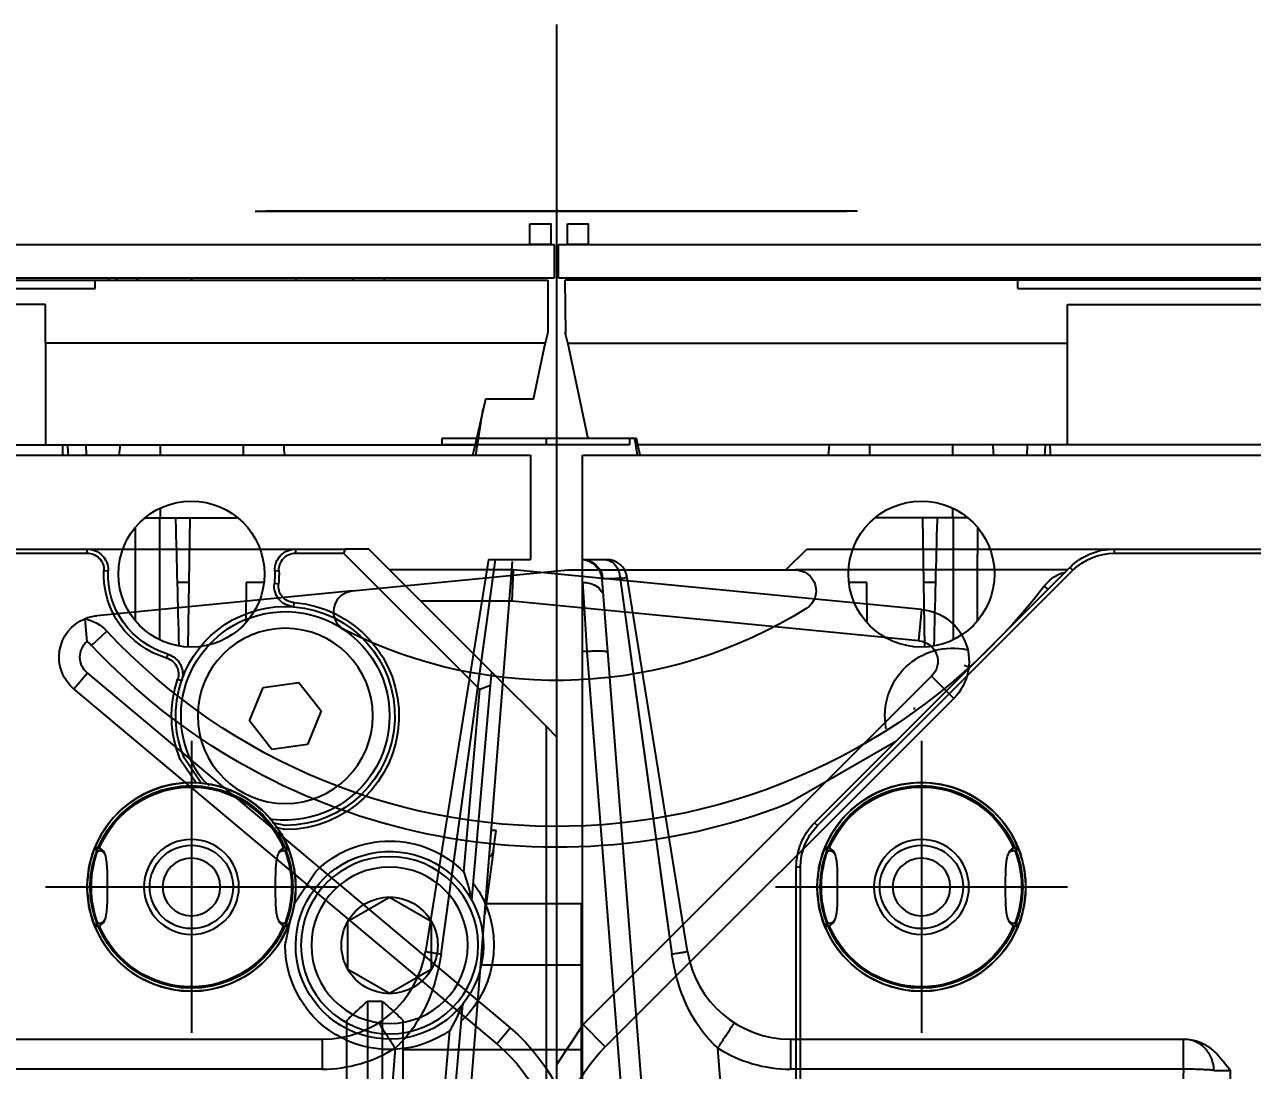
# Model space of a CAD drawing. Header units: millimetres. Extents: x -73584 to -37571, y -61249 to -50748.
# Drawn here: x -54309.8 to -54250.9, y -59220.8 to -59170.6 of the extents above; entities that cross this region are included whole.
import ezdxf

# ---------------------------------------------------------------- set-up
doc = ezdxf.new("R2010")
doc.units = ezdxf.units.MM
doc.header["$LTSCALE"] = 200
doc.header["$PDSIZE"] = -1
doc.linetypes.add('DOT_CENTER', pattern=[14, 12, -1, 0, -1])
doc.layers.add('1', color=7, linetype='Continuous')
doc.layers.add('DIM', color=3, linetype='Continuous')
doc.styles.add('TSSD_Dimension', font='tssdeng.shx', dxfattribs={"width": 0.7, "bigfont": 'hztxt.shx'})
doc.dimstyles.new('TSSD_20_20', dxfattribs={"dimtxt": 60, "dimasz": 20, "dimexe": 20, "dimexo": 50, "dimgap": 20, "dimtad": 1, "dimdec": 0, "dimzin": 0, "dimdsep": 46, "dimtxsty": 'TSSD_Dimension', "dimblk": 'ARCHTICK', "dimcen": 0, "dimdle": 20, "dimclrt": 7, "dimadec": 0, "dimazin": 0, "dimtfac": 1, "dimtdec": 0, "dimtix": 1, "dimtmove": 2, "dimatfit": 3, "dimfxl": 1, "dimtolj": 1, "dimtzin": 0, "dimarcsym": 0})

# ---------------------------------------------------------------- blocks, each defined once
blk = doc.blocks.new('12586')
at = {"color": 7, "linetype": 'Continuous'}
for p, q in [((-40371.546, -54856.421), (-40371.546, -54854.821)), ((-40371.546, -54854.821), (-40121.746, -54854.821)), ((-40121.546, -54854.821), (-39871.746, -54854.821)), ((-39871.746, -54856.421), (-39871.746, -54854.821)), ((-40371.546, -54856.421), (-40121.746, -54856.421)), ((-40371.253, -54856.521), (-40371.208, -54859.069)), ((-40296.524, -54856.521), (-40371.233, -54856.521)), ((-40363.398, -54856.521), (-40363.397, -54856.421)), ((-40361.895, -54856.521), (-40361.897, -54856.421)), ((-40359.156, -54856.421), (-40359.156, -54856.521)), ((-40359.147, -54856.421), (-40359.147, -54856.521)), ((-40354.147, -54856.421), (-40354.147, -54856.521)), ((-40349.524, -54856.921), (-40349.524, -54856.521)), ((-40345.399, -54856.421), (-40345.399, -54856.521)), ((-40342.15, -54856.421), (-40342.15, -54856.521)), ((-40342.15, -54856.421), (-40341.65, -54856.521)), ((-40340.156, -54856.521), (-40340.156, -54856.421)), ((-40340.147, -54856.521), (-40340.147, -54856.421)), ((-40339.892, -54856.421), (-40339.892, -54856.521)), ((-40338.733, -54856.521), (-40338.733, -54856.421)), ((-40121.546, -54856.421), (-39871.746, -54856.421)), ((-39946.768, -54856.521), (-39872.059, -54856.521)), ((-39893.768, -54856.921), (-39893.768, -54856.521)), ((-39889.156, -54856.421), (-39889.156, -54856.521)), ((-39889.147, -54856.421), (-39889.147, -54856.521)), ((-39884.147, -54856.421), (-39884.147, -54856.521)), ((-39881.398, -54856.521), (-39881.397, -54856.421)), ((-39879.895, -54856.521), (-39879.897, -54856.421)), ((-39872.059, -54856.521), (-39872.066, -54859.035)), ((-40349.524, -54856.921), (-40316.768, -54856.921)), ((-39926.524, -54856.921), (-39893.768, -54856.921)), ((-40347.146, -54859.55), (-40347.146, -54857.693)), ((-40347.146, -54857.693), (-40319.146, -54857.693)), ((-39896.146, -54857.693), (-39924.146, -54857.693)), ((-39896.146, -54859.546), (-39896.146, -54857.693)), ((-40371.117, -54859.508), (-40370.137, -54864.121)), ((-40371.11, -54859.542), (-40347.146, -54859.55)), ((-40347.146, -54864.421), (-40347.146, -54859.55)), ((-39872.183, -54859.546), (-39896.146, -54859.546)), ((-39896.146, -54859.55), (-39896.146, -54864.421)), ((-39872.754, -54862.232), (-39872.175, -54859.508)), ((-39875.051, -54862.232), (-39875.551, -54864.421)), ((-39872.754, -54862.232), (-39875.051, -54862.232)), ((-39875.322, -54863.712), (-39875.158, -54862.703)), ((-39875.405, -54864.224), (-39875.322, -54863.712)), ((-40377.146, -54864.121), (-40377.146, -54864.421)), ((-40367.808, -54864.121), (-40377.146, -54864.121)), ((-40372.146, -54864.121), (-40372.146, -54864.421)), ((-40368.146, -54864.121), (-40368.146, -54864.421)), ((-40367.909, -54864.121), (-40367.829, -54864.618)), ((-40367.74, -54864.421), (-40367.808, -54864.121)), ((-39875.45, -54864.502), (-39875.405, -54864.224)), ((-40368.146, -54864.421), (-40377.146, -54864.421)), ((-40370.397, -54921.585), (-40370.397, -54864.921)), ((-40370.397, -54864.921), (-39872.897, -54864.921)), ((-40367.829, -54864.618), (-40367.78, -54864.921)), ((-40367.626, -54864.921), (-40367.74, -54864.421)), ((-40319.146, -54864.421), (-40367.74, -54864.421)), ((-40358.576, -54864.421), (-40358.618, -54864.921)), ((-40358.576, -54864.421), (-40358.618, -54864.921)), ((-40356.646, -54864.421), (-40356.646, -54864.921)), ((-40352.646, -54864.921), (-40352.646, -54864.421)), ((-40349.085, -54864.421), (-40349.094, -54864.921)), ((-40069.146, -54864.421), (-39896.146, -54864.421)), ((-39896.146, -54864.421), (-39875.551, -54864.421)), ((-39894.207, -54864.421), (-39894.199, -54864.921)), ((-39890.646, -54864.421), (-39890.646, -54864.921)), ((-39886.646, -54864.921), (-39886.646, -54864.421)), ((-39875.551, -54864.421), (-39875.665, -54864.921)), ((-39875.517, -54864.921), (-39875.45, -54864.502)), ((-39872.897, -54864.921), (-39872.897, -54869.921)), ((-40352.646, -54867.921), (-40352.646, -54867.473)), ((-39890.646, -54867.474), (-39890.646, -54867.921)), ((-40351.947, -54867.921), (-40356.346, -54867.921)), ((-40353.981, -54874.103), (-40354.089, -54867.921)), ((-40353.397, -54867.902), (-40353.4, -54868.024)), ((-40352.634, -54867.921), (-40352.633, -54873.76)), ((-39891.841, -54868.416), (-39891.839, -54872.83)), ((-39891.346, -54867.921), (-39886.947, -54867.921)), ((-39890.66, -54873.762), (-39890.659, -54867.921)), ((-39889.893, -54868.024), (-39889.896, -54867.902)), ((-39889.893, -54868.024), (-39889.896, -54867.902)), ((-39889.312, -54874.105), (-39889.204, -54867.921)), ((-40370.397, -54869.921), (-40369.241, -54869.921)), ((-39878.419, -54929.522), (-39873.76, -54870.011)), ((-39874.904, -54869.921), (-39877.927, -54888.715)), ((-39877.176, -54888.841), (-39874.576, -54869.921)), ((-39874.904, -54869.921), (-39872.897, -54869.921)), ((-40369.467, -54870.857), (-40369.476, -54870.774)), ((-40368.592, -54870.834), (-40366.118, -54888.841)), ((-40365.366, -54888.715), (-40368.253, -54870.762)), ((-40370.397, -54871.019), (-40370.369, -54871.457)), ((-40369.468, -54870.857), (-40367.31, -54898.413)), ((-40356.765, -54871.021), (-40357.647, -54871.021)), ((-40356.751, -54872.937), (-40356.765, -54871.021)), ((-40356.752, -54872.937), (-40356.765, -54871.021)), ((-40353.476, -54871.021), (-40354.05, -54871.021)), ((-39889.243, -54871.021), (-39889.817, -54871.021)), ((-39886.528, -54871.021), (-39886.542, -54872.935)), ((-39886.528, -54871.021), (-39886.542, -54872.935)), ((-39885.647, -54871.021), (-39886.528, -54871.021)), ((-40370.369, -54871.457), (-40370.189, -54874.339)), ((-40370.189, -54874.339), (-40370.397, -54874.339)), ((-40370.189, -54874.339), (-40367.541, -54908.167)), ((-39874.533, -54882.92), (-39874.77, -54882.92)), ((-39874.663, -54883.848), (-39874.533, -54882.918)), ((-39874.663, -54883.848), (-39875.081, -54886.891)), ((-39875.014, -54886.42), (-39870.447, -54886.42)), ((-39870.447, -54922.842), (-39870.447, -54886.42)), ((-39870.447, -54889.368), (-39875.275, -54889.368)), ((-40380.698, -54896.405), (-40380.698, -54891.102)), ((-40380.698, -54891.102), (-40379.998, -54891.102)), ((-40379.998, -54891.102), (-40379.998, -54896.405)), ((-40381.698, -54902.82), (-40381.698, -54892.022)), ((-40378.998, -54899.088), (-40378.998, -54892.022)), ((-40360.429, -54892.921), (-40360.429, -54894.357)), ((-40360.429, -54892.921), (-40341.503, -54892.921)), ((-40341.59, -54894.357), (-40341.59, -54892.921)), ((-39901.79, -54892.921), (-39882.864, -54892.921)), ((-39882.864, -54894.357), (-39882.864, -54892.921)), ((-40378.998, -54893.421), (-40370.397, -54893.421)), ((-40363.521, -54898.288), (-40363.908, -54893.348)), ((-39879.386, -54893.349), (-39879.773, -54898.288)), ((-40341.59, -54894.357), (-40360.429, -54894.357)), ((-39882.864, -54894.357), (-39901.703, -54894.357)), ((-40340.127, -54894.421), (-40339.347, -54894.421)), ((-40339.347, -54894.421), (-40339.347, -54928.921))]:
    blk.add_line(p, q, dxfattribs=at)
for points in [[(-40371.123, -54853.821), (-40370.123, -54853.821), (-40370.123, -54854.821), (-40371.123, -54854.821)], [(-39872.917, -54853.821), (-39871.917, -54853.821), (-39871.917, -54854.821), (-39872.917, -54854.821)]]:
    blk.add_lwpolyline(points, close=True)
for points in [[(-40370.37, -54869.923), (-40370.288, -54869.935), (-40370.172, -54869.965), (-40370.048, -54870.016), (-40369.925, -54870.091), (-40369.809, -54870.184), (-40369.703, -54870.295), (-40369.611, -54870.421), (-40369.538, -54870.563)], [(-39877.176, -54888.841), (-39876.676, -54885.204), (-39876.203, -54881.763), (-39875.757, -54878.517), (-39875.337, -54875.464), (-39874.943, -54872.598), (-39874.576, -54869.921)], [(-40369.593, -54870.453), (-40369.592, -54870.453), (-40369.51, -54870.64)], [(-40369.538, -54870.563), (-40369.488, -54870.72), (-40369.478, -54870.773)], [(-40368.592, -54870.834), (-40368.223, -54873.525), (-40367.836, -54876.336), (-40367.433, -54879.265), (-40367.014, -54882.321), (-40366.574, -54885.514), (-40366.118, -54888.841)]]:
    blk.add_lwpolyline(points, dxfattribs=at)
for centre, radius in [((-40354.147, -54870.621), 3.5), ((-39889.147, -54870.621), 3.5), ((-40354.147, -54885.621), 4.857), ((-39889.147, -54885.621), 4.857), ((-40354.147, -54885.621), 2), ((-39889.147, -54885.621), 2)]:
    blk.add_circle(centre, radius, dxfattribs=at)
for centre, radius, start, end in [((-40352.421, -54854.924), 2.431, 318.95133, 322.0093), ((-40351.36, -54856.734), 1.22, 10.0343, 14.84612), ((-39891.933, -54856.734), 1.22, 165.15126, 169.96403), ((-39890.861, -54854.916), 2.445, 217.99005, 221.02973), ((-40370.465, -54870.919), 1, 8.34111, 72.87528), ((-40369.241, -54870.921), 1, 9.13778, 90), ((-40370.302, -54870.911), 0.891, 4.79037, 20.16695), ((-40369.119, -54943.816), 72.984, 89.5861, 89.74349), ((-40354.147, -54885.621), 5, 3.51019, 176.48981), ((-39889.147, -54885.621), 5, 3.51019, 176.48981), ((-40354.147, -54885.621), 5, 183.51019, 356.48981), ((-39889.147, -54885.621), 5, 183.51019, 356.48981), ((-40360.429, -54887.921), 5, 189.13778, 270), ((-39882.864, -54887.921), 5, 270, 350.86222), ((-39098.234, -54906.177), 1243.413, 179.455327, 180.00338)]:
    blk.add_arc(centre, radius, start, end, dxfattribs=at)
for centre, major_axis, ratio, start_param, end_param in [((-40356.647, -54856.111), (5.495, 0.587), 0.399969, -0.442321, -0.397564), ((-39886.647, -54856.111), (5.495, -0.587), 0.399969, -2.744029, -2.699272), ((-40352.647, -55411.949), (0, 558.577), 0.017455, -0.2037, -0.199227), ((-40352.647, -55240.197), (6.897, 394.974), 0.017449, 0.313367, 0.317451), ((-40352.647, -55354.659), (0, 558.577), 0.017455, -0.501712, -0.499847), ((-39890.647, -55354.659), (0, 558.577), 0.017455, 0.499847, 0.501712), ((-39890.647, -55240.197), (-6.896, 394.974), 0.017451, -0.317451, -0.313367), ((-39890.647, -55411.949), (0, 558.577), 0.017455, 0.199227, 0.2037), ((-39886.647, -55411.949), (0, 558.577), 0.017455, -0.2037, -0.199227), ((-39875.167, -54883.848), (0.406, 0.354), 0.8698, -1.598787, -0.786587)]:
    blk.add_ellipse(centre, major_axis=major_axis, ratio=ratio, start_param=start_param, end_param=end_param, dxfattribs=at)
for points, knots in [([(-40371.109, -54859.546), (-40371.127, -54859.46), (-40371.161, -54859.289), (-40371.208, -54859.121), (-40371.226, -54859.035)], [0, 0, 0, 0, 0.500021, 1, 1, 1, 1]), ([(-39872.066, -54859.035), (-39872.084, -54859.121), (-39872.131, -54859.289), (-39872.164, -54859.46), (-39872.183, -54859.546)], [0, 0, 0, 0, 0.499979, 1, 1, 1, 1]), ([(-40370.278, -54869.929), (-40370.19, -54869.942), (-40369.968, -54870.011), (-40369.673, -54870.239), (-40369.513, -54870.475), (-40369.466, -54870.604)], [0, 0, 0, 0, 0.242598, 0.62396, 1, 1, 1, 1]), ([(-40369.358, -54869.921), (-40369.199, -54869.921), (-40368.847, -54870.081), (-40368.682, -54870.413), (-40368.632, -54870.597)], [0, 0, 0, 0, 0.454729, 1, 1, 1, 1]), ([(-40369.431, -54870.839), (-40369.428, -54870.839), (-40369.423, -54870.838), (-40369.417, -54870.837), (-40369.414, -54870.837)], [0, 0, 0, 0, 0.47844, 1, 1, 1, 1]), ([(-40369.414, -54870.837), (-40369.384, -54870.836), (-40369.176, -54870.831), (-40368.969, -54870.832), (-40368.793, -54870.833)], [0, 0, 0, 0, 0.148258, 1, 1, 1, 1]), ([(-40368.592, -54870.834), (-40368.543, -54870.827), (-40368.462, -54870.813), (-40368.348, -54870.795), (-40368.298, -54870.777), (-40368.252, -54870.77), (-40368.253, -54870.762)], [0, 0, 0, 0, 0.423905, 0.73618, 0.92973, 1, 1, 1, 1]), ([(-40370.397, -54871.019), (-40370.319, -54871.016), (-40370.017, -54871.038), (-40369.707, -54871.175), (-40369.561, -54871.348)], [0, 0, 0, 0, 0.254887, 1, 1, 1, 1]), ([(-40369.467, -54870.857), (-40369.467, -54870.854), (-40369.45, -54870.847), (-40369.44, -54870.841), (-40369.431, -54870.839)], [0, 0, 0, 0, 0.280873, 1, 1, 1, 1]), ([(-40369.192, -54874.378), (-40369.192, -54874.369), (-40369.223, -54874.35), (-40369.277, -54874.338), (-40369.371, -54874.324), (-40369.554, -54874.314), (-40369.832, -54874.317), (-40370.066, -54874.33), (-40370.189, -54874.339)], [0, 0, 0, 0, 0.027481, 0.085718, 0.177503, 0.302556, 0.634536, 1, 1, 1, 1]), ([(-40359.137, -54885.315), (-40359.139, -54885.34), (-40359.144, -54885.442), (-40359.146, -54885.544), (-40359.146, -54885.621)], [0, 0, 0, 0, 0.248289, 1, 1, 1, 1]), ([(-40349.147, -54885.621), (-40349.147, -54885.595), (-40349.148, -54885.493), (-40349.151, -54885.391), (-40349.156, -54885.315)], [0, 0, 0, 0, 0.251192, 1, 1, 1, 1]), ([(-39894.137, -54885.315), (-39894.139, -54885.34), (-39894.144, -54885.442), (-39894.146, -54885.544), (-39894.146, -54885.621)], [0, 0, 0, 0, 0.248289, 1, 1, 1, 1]), ([(-39884.147, -54885.621), (-39884.147, -54885.595), (-39884.148, -54885.493), (-39884.151, -54885.391), (-39884.156, -54885.315)], [0, 0, 0, 0, 0.251192, 1, 1, 1, 1]), ([(-40359.146, -54885.621), (-40359.146, -54885.647), (-40359.145, -54885.749), (-40359.142, -54885.851), (-40359.137, -54885.927)], [0, 0, 0, 0, 0.251192, 1, 1, 1, 1]), ([(-40349.156, -54885.927), (-40349.154, -54885.902), (-40349.149, -54885.8), (-40349.147, -54885.698), (-40349.147, -54885.621)], [0, 0, 0, 0, 0.248289, 1, 1, 1, 1]), ([(-39894.146, -54885.621), (-39894.146, -54885.647), (-39894.145, -54885.749), (-39894.142, -54885.851), (-39894.137, -54885.927)], [0, 0, 0, 0, 0.251192, 1, 1, 1, 1]), ([(-39884.156, -54885.927), (-39884.154, -54885.902), (-39884.149, -54885.8), (-39884.147, -54885.698), (-39884.147, -54885.621)], [0, 0, 0, 0, 0.248289, 1, 1, 1, 1]), ([(-40366.118, -54888.841), (-40366.015, -54888.824), (-40365.869, -54888.8), (-40365.686, -54888.77), (-40365.575, -54888.751), (-40365.486, -54888.737), (-40365.43, -54888.726), (-40365.394, -54888.722), (-40365.382, -54888.716), (-40365.365, -54888.719), (-40365.366, -54888.715)], [0, 0, 0, 0, 0.407209, 0.582726, 0.731728, 0.849785, 0.934136, 0.963261, 0.983803, 1, 1, 1, 1]), ([(-39877.927, -54888.715), (-39877.928, -54888.719), (-39877.911, -54888.716), (-39877.899, -54888.722), (-39877.863, -54888.726), (-39877.807, -54888.737), (-39877.718, -54888.751), (-39877.607, -54888.77), (-39877.424, -54888.8), (-39877.278, -54888.824), (-39877.176, -54888.841)], [0, 0, 0, 0, 0.016192, 0.036731, 0.065854, 0.1502, 0.268254, 0.417254, 0.592773, 1, 1, 1, 1]), ([(-40363.908, -54893.348), (-40364.168, -54893.125), (-40364.751, -54892.488), (-40365.46, -54891.304), (-40365.792, -54890.325), (-40365.916, -54889.828)], [0, 0, 0, 0, 0.250476, 0.625433, 1, 1, 1, 1]), ([(-39877.376, -54889.825), (-39877.459, -54890.158), (-39877.709, -54890.979), (-39878.333, -54892.208), (-39878.996, -54893.013), (-39879.386, -54893.349)], [0, 0, 0, 0, 0.250222, 0.624582, 1, 1, 1, 1]), ([(-40381.698, -54892.022), (-40381.618, -54891.943), (-40381.292, -54891.629), (-40380.955, -54891.326), (-40380.698, -54891.102)], [0, 0, 0, 0, 0.248031, 1, 1, 1, 1]), ([(-40379.998, -54891.102), (-40379.912, -54891.177), (-40379.572, -54891.477), (-40379.24, -54891.784), (-40378.998, -54892.022)], [0, 0, 0, 0, 0.251791, 1, 1, 1, 1]), ([(-40363.908, -54893.348), (-40363.812, -54893.196), (-40363.668, -54892.972), (-40363.481, -54892.686), (-40363.359, -54892.5), (-40363.258, -54892.35), (-40363.19, -54892.251), (-40363.148, -54892.195), (-40363.127, -54892.166), (-40363.115, -54892.154), (-40363.107, -54892.143), (-40363.105, -54892.145)], [0, 0, 0, 0, 0.372964, 0.551476, 0.708604, 0.834134, 0.925178, 0.957444, 0.980706, 0.994863, 1, 1, 1, 1]), ([(-39880.189, -54892.145), (-39880.186, -54892.144), (-39880.178, -54892.155), (-39880.166, -54892.166), (-39880.145, -54892.195), (-39880.104, -54892.251), (-39880.035, -54892.351), (-39879.935, -54892.5), (-39879.812, -54892.686), (-39879.626, -54892.973), (-39879.482, -54893.197), (-39879.386, -54893.349)], [0, 0, 0, 0, 0.005136, 0.019294, 0.042556, 0.074822, 0.165866, 0.291395, 0.448524, 0.627035, 1, 1, 1, 1]), ([(-40340.127, -54894.421), (-40340.127, -54894.233), (-40340.197, -54893.856), (-40340.498, -54893.37), (-40340.953, -54893.03), (-40341.32, -54892.935), (-40341.503, -54892.924)], [0, 0, 0, 0, 0.252685, 0.503869, 0.752701, 1, 1, 1, 1]), ([(-40341.104, -54892.968), (-40340.915, -54893.012), (-40340.547, -54893.159), (-40339.924, -54893.635), (-40339.575, -54894.108), (-40339.347, -54894.421)], [0, 0, 0, 0, 0.250889, 0.501155, 1, 1, 1, 1]), ([(-40363.908, -54893.348), (-40363.392, -54893.674), (-40362.265, -54894.185), (-40361.039, -54894.356), (-40360.429, -54894.357)], [0, 0, 0, 0, 0.499967, 1, 1, 1, 1]), ([(-39882.864, -54894.357), (-39882.254, -54894.356), (-39881.028, -54894.185), (-39879.901, -54893.674), (-39879.386, -54893.349)], [0, 0, 0, 0, 0.500033, 1, 1, 1, 1]), ([(-40340.127, -54894.421), (-40340.19, -54894.409), (-40340.366, -54894.396), (-40340.688, -54894.377), (-40341.113, -54894.364), (-40341.425, -54894.359), (-40341.59, -54894.357)], [0, 0, 0, 0, 0.131534, 0.360421, 0.661529, 1, 1, 1, 1])]:
    blk.add_open_spline(points, degree=3, knots=knots, dxfattribs=at)
for points in [[(-40353.4, -54868.024), (-40353.451, -54870.036), (-40353.502, -54872.049), (-40353.554, -54874.062)], [(-40351.454, -54872.829), (-40351.453, -54871.357), (-40351.452, -54869.886), (-40351.452, -54868.415)], [(-39889.74, -54874.06), (-39889.791, -54872.048), (-39889.842, -54870.036), (-39889.893, -54868.024)], [(-40368.632, -54870.597), (-40368.611, -54870.674), (-40368.597, -54870.754), (-40368.592, -54870.834)], [(-40369.561, -54871.348), (-40369.516, -54871.403), (-40369.478, -54871.463), (-40369.45, -54871.528)], [(-40365.916, -54889.828), (-40365.998, -54889.502), (-40366.063, -54889.172), (-40366.118, -54888.841)], [(-39877.176, -54888.841), (-39877.23, -54889.171), (-39877.295, -54889.5), (-39877.376, -54889.825)], [(-40341.503, -54892.921), (-40341.369, -54892.921), (-40341.235, -54892.937), (-40341.104, -54892.968)]]:
    blk.add_open_spline(points, degree=3, dxfattribs=at)
blk = doc.blocks.new('23-D1024-A_DV_LOCATION_PIN_Absen-PL_2__337', base_point=(896.261, -3.18))
at = {"color": 7, "linetype": 'Continuous'}
for p, q in [((896.595, 3.644), (896.525, 3.457)), ((896.617, 3.699), (896.595, 3.644)), ((896.847, 3.704), (896.617, 3.699)), ((896.821, 3.569), (896.747, 3.513)), ((896.834, 3.57), (896.821, 3.569)), ((896.952, 3.537), (896.834, 3.57)), ((897.013, 3.547), (896.847, 3.704)), ((897.049, 3.464), (896.952, 3.537)), ((897.124, 3.287), (897.013, 3.547)), ((897.039, 3.479), (897.013, 3.547)), ((905.487, 3.547), (905.441, 3.466)), ((905.548, 3.537), (905.451, 3.464)), ((905.487, 3.547), (905.461, 3.479)), ((905.653, 3.704), (905.487, 3.547)), ((905.666, 3.57), (905.548, 3.537)), ((905.883, 3.699), (905.653, 3.704)), ((905.679, 3.569), (905.666, 3.57)), ((905.753, 3.513), (905.679, 3.569)), ((905.975, 3.457), (905.883, 3.699)), ((896.399, 3.03), (896.327, 2.692)), ((896.403, 3.045), (896.399, 3.03)), ((896.525, 3.457), (896.403, 3.045)), ((896.609, 3.057), (896.571, 2.897)), ((896.671, 3.28), (896.609, 3.057)), ((896.72, 3.436), (896.671, 3.28)), ((896.747, 3.513), (896.72, 3.436)), ((897.069, 3.433), (897.039, 3.479)), ((897.065, 3.452), (897.049, 3.464)), ((897.169, 3.06), (897.124, 3.287)), ((897.171, 3.044), (897.169, 3.06)), ((897.201, 2.701), (897.171, 3.044)), ((905.329, 3.044), (905.299, 2.701)), ((905.331, 3.06), (905.329, 3.044)), ((905.376, 3.287), (905.331, 3.06)), ((905.441, 3.466), (905.376, 3.287)), ((905.461, 3.479), (905.431, 3.433)), ((905.451, 3.464), (905.436, 3.453)), ((905.78, 3.436), (905.753, 3.513)), ((905.829, 3.28), (905.78, 3.436)), ((905.891, 3.057), (905.829, 3.28)), ((905.929, 2.897), (905.891, 3.057)), ((906.097, 3.045), (905.975, 3.457)), ((906.101, 3.03), (906.097, 3.045)), ((906.164, 2.741), (906.101, 3.03)), ((896.327, 2.692), (896.261, 2.149)), ((896.497, 2.489), (896.458, 2.104)), ((896.51, 2.579), (896.497, 2.489)), ((896.567, 2.883), (896.51, 2.579)), ((896.571, 2.897), (896.567, 2.883)), ((897.209, 2.473), (897.201, 2.701)), ((897.213, 2.152), (897.209, 2.473)), ((905.291, 2.473), (905.287, 2.152)), ((905.294, 2.584), (905.291, 2.473)), ((905.299, 2.701), (905.294, 2.584)), ((905.933, 2.883), (905.929, 2.897)), ((905.99, 2.579), (905.933, 2.883)), ((906.003, 2.489), (905.99, 2.579)), ((906.042, 2.104), (906.003, 2.489)), ((906.173, 2.692), (906.164, 2.741)), ((906.239, 2.149), (906.173, 2.692)), ((896.261, 2.149), (896.261, 1.49)), ((896.458, 2.104), (896.458, 1.535)), ((897.213, 1.488), (897.213, 2.152)), ((905.287, 2.152), (905.287, 1.488)), ((906.042, 1.535), (906.042, 2.104)), ((906.25, 1.82), (906.239, 2.149)), ((906.239, 1.49), (906.25, 1.82)), ((896.261, 1.49), (896.327, 0.948)), ((896.458, 1.535), (896.497, 1.15)), ((897.209, 1.166), (897.213, 1.488)), ((905.287, 1.488), (905.291, 1.166)), ((906.003, 1.15), (906.042, 1.535)), ((906.173, 0.948), (906.239, 1.49)), ((896.327, 0.948), (896.399, 0.61)), ((896.399, 0.61), (896.403, 0.594)), ((896.403, 0.594), (896.525, 0.183)), ((896.497, 1.15), (896.51, 1.06)), ((896.51, 1.06), (896.567, 0.756)), ((896.567, 0.756), (896.571, 0.742)), ((896.571, 0.742), (896.609, 0.583)), ((897.169, 0.58), (897.171, 0.595)), ((897.171, 0.595), (897.201, 0.938)), ((897.201, 0.938), (897.209, 1.166)), ((905.291, 1.166), (905.294, 1.055)), ((905.294, 1.055), (905.299, 0.938)), ((905.299, 0.938), (905.329, 0.595)), ((905.329, 0.595), (905.331, 0.58)), ((905.891, 0.583), (905.929, 0.742)), ((905.929, 0.742), (905.933, 0.756)), ((905.933, 0.756), (905.99, 1.06)), ((905.975, 0.183), (906.097, 0.594)), ((905.99, 1.06), (906.003, 1.15)), ((906.097, 0.594), (906.101, 0.61)), ((906.101, 0.61), (906.164, 0.898)), ((906.164, 0.898), (906.173, 0.948)), ((896.525, 0.183), (896.595, -0.005)), ((896.609, 0.583), (896.671, 0.359)), ((896.671, 0.359), (896.72, 0.203)), ((896.72, 0.203), (896.747, 0.126)), ((896.747, 0.126), (896.821, 0.07)), ((896.821, 0.07), (896.834, 0.07)), ((896.834, 0.07), (896.952, 0.102)), ((896.847, -0.064), (897.013, 0.092)), ((896.952, 0.102), (897.049, 0.175)), ((897.013, 0.092), (897.124, 0.353)), ((897.039, 0.16), (897.013, 0.092)), ((897.069, 0.206), (897.039, 0.16)), ((897.049, 0.175), (897.065, 0.187)), ((897.124, 0.353), (897.169, 0.58)), ((905.331, 0.58), (905.376, 0.353)), ((905.376, 0.353), (905.441, 0.173)), ((905.431, 0.206), (905.461, 0.16)), ((905.436, 0.187), (905.451, 0.175)), ((905.441, 0.173), (905.487, 0.092)), ((905.451, 0.175), (905.548, 0.102)), ((905.461, 0.16), (905.487, 0.092)), ((905.487, 0.092), (905.653, -0.064)), ((905.548, 0.102), (905.666, 0.07)), ((905.666, 0.07), (905.679, 0.07)), ((905.679, 0.07), (905.753, 0.126)), ((905.753, 0.126), (905.78, 0.203)), ((905.78, 0.203), (905.829, 0.359)), ((905.829, 0.359), (905.891, 0.583)), ((905.883, -0.06), (905.975, 0.183)), ((896.595, -0.005), (896.617, -0.06)), ((896.617, -0.06), (896.847, -0.064)), ((905.653, -0.064), (905.883, -0.06))]:
    blk.add_line(p, q, dxfattribs=at)
at = {"color": 140, "linetype": 'Continuous'}
for p, q in [((896.747, 3.513), (896.617, 3.699)), ((896.847, 3.704), (896.952, 3.537)), ((905.548, 3.537), (905.653, 3.704)), ((905.883, 3.699), (905.753, 3.513)), ((896.617, -0.06), (896.747, 0.126)), ((896.952, 0.102), (896.847, -0.064)), ((905.653, -0.064), (905.548, 0.102)), ((905.753, 0.126), (905.883, -0.06))]:
    blk.add_line(p, q, dxfattribs=at)
for radius in [2.276, 1.382]:
    blk.add_circle((901.25, 1.82), radius, dxfattribs=at)
at = {"color": 7, "linetype": 'Continuous'}
for start, end in [(22.07712, 157.92288), (202.07712, 337.92288)]:
    blk.add_arc((901.25, 1.82), 5, start, end, dxfattribs=at)
at = {"color": 140, "linetype": 'Continuous'}
for start, end in [(23.16781, 156.83219), (203.16781, 336.83219)]:
    blk.add_arc((901.25, 1.82), 4.789, start, end, dxfattribs=at)
at = {"layer": '1', "color": 1, "linetype": 'DOT_CENTER'}
for p, q in [((901.25, 8.82), (901.25, -5.18)), ((908.25, 1.82), (894.25, 1.82))]:
    blk.add_line(p, q, dxfattribs=at)
blk = doc.blocks.new('23-D1024-A_DV_LOCATION_PIN_Absen-PL__338', base_point=(431.261, -3.18))
at = {"color": 7, "linetype": 'Continuous'}
for p, q in [((431.595, 3.644), (431.525, 3.457)), ((431.617, 3.699), (431.595, 3.644)), ((431.847, 3.704), (431.617, 3.699)), ((431.821, 3.569), (431.747, 3.513)), ((431.834, 3.57), (431.821, 3.569)), ((431.952, 3.537), (431.834, 3.57)), ((432.013, 3.547), (431.847, 3.704)), ((432.049, 3.464), (431.952, 3.537)), ((432.124, 3.287), (432.013, 3.547)), ((432.039, 3.479), (432.013, 3.547)), ((440.487, 3.547), (440.441, 3.466)), ((440.548, 3.537), (440.451, 3.464)), ((440.487, 3.547), (440.461, 3.479)), ((440.653, 3.704), (440.487, 3.547)), ((440.666, 3.57), (440.548, 3.537)), ((440.883, 3.699), (440.653, 3.704)), ((440.679, 3.569), (440.666, 3.57)), ((440.753, 3.513), (440.679, 3.569)), ((440.975, 3.457), (440.883, 3.699)), ((431.399, 3.03), (431.327, 2.692)), ((431.403, 3.045), (431.399, 3.03)), ((431.525, 3.457), (431.403, 3.045)), ((431.609, 3.057), (431.571, 2.897)), ((431.671, 3.28), (431.609, 3.057)), ((431.72, 3.436), (431.671, 3.28)), ((431.747, 3.513), (431.72, 3.436)), ((432.069, 3.433), (432.039, 3.479)), ((432.065, 3.452), (432.049, 3.464)), ((432.169, 3.06), (432.124, 3.287)), ((432.171, 3.044), (432.169, 3.06)), ((432.201, 2.701), (432.171, 3.044)), ((440.329, 3.044), (440.299, 2.701)), ((440.331, 3.06), (440.329, 3.044)), ((440.376, 3.287), (440.331, 3.06)), ((440.441, 3.466), (440.376, 3.287)), ((440.461, 3.479), (440.431, 3.433)), ((440.451, 3.464), (440.436, 3.453)), ((440.78, 3.436), (440.753, 3.513)), ((440.829, 3.28), (440.78, 3.436)), ((440.891, 3.057), (440.829, 3.28)), ((440.929, 2.897), (440.891, 3.057)), ((441.097, 3.045), (440.975, 3.457)), ((441.101, 3.03), (441.097, 3.045)), ((441.164, 2.741), (441.101, 3.03)), ((431.327, 2.692), (431.261, 2.149)), ((431.497, 2.489), (431.458, 2.104)), ((431.51, 2.579), (431.497, 2.489)), ((431.567, 2.883), (431.51, 2.579)), ((431.571, 2.897), (431.567, 2.883)), ((432.209, 2.473), (432.201, 2.701)), ((432.213, 2.152), (432.209, 2.473)), ((440.291, 2.473), (440.287, 2.152)), ((440.294, 2.584), (440.291, 2.473)), ((440.299, 2.701), (440.294, 2.584)), ((440.933, 2.883), (440.929, 2.897)), ((440.99, 2.579), (440.933, 2.883)), ((441.003, 2.489), (440.99, 2.579)), ((441.042, 2.104), (441.003, 2.489)), ((441.173, 2.692), (441.164, 2.741)), ((441.239, 2.149), (441.173, 2.692)), ((431.261, 2.149), (431.261, 1.49)), ((431.458, 2.104), (431.458, 1.535)), ((432.213, 1.488), (432.213, 2.152)), ((440.287, 2.152), (440.287, 1.488)), ((441.042, 1.535), (441.042, 2.104)), ((441.25, 1.82), (441.239, 2.149)), ((441.239, 1.49), (441.25, 1.82)), ((431.261, 1.49), (431.327, 0.948)), ((431.458, 1.535), (431.497, 1.15)), ((432.209, 1.166), (432.213, 1.488)), ((440.287, 1.488), (440.291, 1.166)), ((441.003, 1.15), (441.042, 1.535)), ((441.173, 0.948), (441.239, 1.49)), ((431.327, 0.948), (431.399, 0.61)), ((431.399, 0.61), (431.403, 0.594)), ((431.403, 0.594), (431.525, 0.183)), ((431.497, 1.15), (431.51, 1.06)), ((431.51, 1.06), (431.567, 0.756)), ((431.567, 0.756), (431.571, 0.742)), ((431.571, 0.742), (431.609, 0.583)), ((432.169, 0.58), (432.171, 0.595)), ((432.171, 0.595), (432.201, 0.938)), ((432.201, 0.938), (432.209, 1.166)), ((440.291, 1.166), (440.294, 1.055)), ((440.294, 1.055), (440.299, 0.938)), ((440.299, 0.938), (440.329, 0.595)), ((440.329, 0.595), (440.331, 0.58)), ((440.891, 0.583), (440.929, 0.742)), ((440.929, 0.742), (440.933, 0.756)), ((440.933, 0.756), (440.99, 1.06)), ((440.975, 0.183), (441.097, 0.594)), ((440.99, 1.06), (441.003, 1.15)), ((441.097, 0.594), (441.101, 0.61)), ((441.101, 0.61), (441.164, 0.898)), ((441.164, 0.898), (441.173, 0.948)), ((431.525, 0.183), (431.595, -0.005)), ((431.609, 0.583), (431.671, 0.359)), ((431.671, 0.359), (431.72, 0.203)), ((431.72, 0.203), (431.747, 0.126)), ((431.747, 0.126), (431.821, 0.07)), ((431.821, 0.07), (431.834, 0.07)), ((431.834, 0.07), (431.952, 0.102)), ((431.847, -0.064), (432.013, 0.092)), ((431.952, 0.102), (432.049, 0.175)), ((432.013, 0.092), (432.124, 0.353)), ((432.013, 0.092), (432.039, 0.16)), ((432.039, 0.16), (432.069, 0.206)), ((432.049, 0.175), (432.065, 0.187)), ((432.124, 0.353), (432.169, 0.58)), ((440.331, 0.58), (440.376, 0.353)), ((440.376, 0.353), (440.441, 0.173)), ((440.431, 0.206), (440.461, 0.16)), ((440.436, 0.187), (440.451, 0.175)), ((440.441, 0.173), (440.487, 0.092)), ((440.451, 0.175), (440.548, 0.102)), ((440.461, 0.16), (440.487, 0.092)), ((440.487, 0.092), (440.653, -0.064)), ((440.548, 0.102), (440.666, 0.07)), ((440.666, 0.07), (440.679, 0.07)), ((440.679, 0.07), (440.753, 0.126)), ((440.753, 0.126), (440.78, 0.203)), ((440.78, 0.203), (440.829, 0.359)), ((440.829, 0.359), (440.891, 0.583)), ((440.883, -0.06), (440.975, 0.183)), ((431.595, -0.005), (431.617, -0.06)), ((431.617, -0.06), (431.847, -0.064)), ((440.653, -0.064), (440.883, -0.06))]:
    blk.add_line(p, q, dxfattribs=at)
at = {"color": 140, "linetype": 'Continuous'}
for p, q in [((431.747, 3.513), (431.617, 3.699)), ((431.847, 3.704), (431.952, 3.537)), ((440.548, 3.537), (440.653, 3.704)), ((440.883, 3.699), (440.753, 3.513)), ((431.617, -0.06), (431.747, 0.126)), ((431.952, 0.102), (431.847, -0.064)), ((440.653, -0.064), (440.548, 0.102)), ((440.753, 0.126), (440.883, -0.06))]:
    blk.add_line(p, q, dxfattribs=at)
for radius in [2.276, 1.382]:
    blk.add_circle((436.25, 1.82), radius, dxfattribs=at)
at = {"color": 7, "linetype": 'Continuous'}
for start, end in [(22.07712, 157.92288), (202.07712, 337.92288)]:
    blk.add_arc((436.25, 1.82), 5, start, end, dxfattribs=at)
at = {"color": 140, "linetype": 'Continuous'}
for start, end in [(23.16781, 156.83219), (203.16781, 336.83219)]:
    blk.add_arc((436.25, 1.82), 4.789, start, end, dxfattribs=at)
at = {"layer": '1', "color": 1, "linetype": 'DOT_CENTER'}
for p, q in [((436.25, 8.82), (436.25, -5.18)), ((443.25, 1.82), (429.25, 1.82))]:
    blk.add_line(p, q, dxfattribs=at)
blk = doc.blocks.new('PH_23_COMPONENTS_BASESTAND-0_5m_Absen-PL__347', base_point=(431.261, -23.18))
for name, p in [('23-D1024-A_DV_LOCATION_PIN_Absen-PL__338', (431.261, -3.18)), ('23-D1024-A_DV_LOCATION_PIN_Absen-PL_2__337', (896.261, -3.18))]:
    blk.add_blockref(name, p)
blk = doc.blocks.new('23-D1020-B_EXTRUSION-MAIN-BODY_BASESTAND-0_5m_Absen-PL__363', base_point=(418.75, -61.98))
at = {"color": 7, "linetype": 'Continuous'}
for p, q in [((421.852, 12.122), (427.75, 18.02)), ((422.428, 11.283), (428.964, 17.82)), ((427.75, 18.02), (428.881, 18.02)), ((431.254, 18.02), (428.881, 18.02)), ((428.881, 18.02), (428.964, 17.82)), ((431.254, 17.82), (428.964, 17.82)), ((441.246, 18.02), (431.254, 18.02)), ((892.007, 18.02), (441.246, 18.02)), ((892.007, 17.82), (441.246, 17.82)), ((906.75, 18.02), (892.007, 18.02)), ((907.75, 17.02), (906.75, 18.02)), ((894.129, 17.141), (906.371, 4.898)), ((893.987, 17), (906.23, 4.757)), ((421.852, 12.122), (419.25, 9.52)), ((421.909, 11.472), (421.852, 12.122)), ((421.909, 11.472), (422.428, 11.283)), ((422.809, 1.191), (421.909, 11.472)), ((423.193, 2.534), (422.428, 11.283)), ((419.25, 9.52), (418.75, 9.02)), ((419.25, 9.52), (419.25, -47.48)), ((418.75, 9.02), (418.75, -46.98)), ((435.79, 6.798), (436.6, 8.011)), ((436.012, 6.778), (436.785, 7.934)), ((431.75, 4.77), (432.369, 4.893)), ((431.75, 4.57), (432.225, 4.664)), ((423.193, 2.534), (422.98, 1.878)), ((431.319, 1.008), (430.286, 2.555)), ((907.05, -28.338), (907.05, 2.777)), ((907.25, -28.338), (907.25, 2.777)), ((422.98, 1.878), (422.809, 1.191)), ((431.75, -0.98), (431.505, 0.252)), ((426.282, -38.505), (423.246, -3.803)), ((423.246, -3.803), (423.455, -4.284)), ((423.455, -4.284), (423.533, -4.449)), ((423.533, -4.449), (423.857, -5.058)), ((426.738, -37.98), (423.857, -5.058))]:
    blk.add_line(p, q, dxfattribs=at)
at = {"color": 140, "linetype": 'Continuous'}
for p, q in [((431.254, 18.02), (431.254, 17.82)), ((441.246, 17.82), (441.246, 18.02)), ((892.007, 18.02), (892.007, 17.82)), ((894.129, 17.141), (893.987, 17)), ((432.253, 16.98), (432.053, 16.988)), ((440.447, 16.988), (440.247, 16.98)), ((432.077, 16.343), (432.276, 16.366)), ((431.342, 15.454), (431.357, 15.255)), ((437.386, 12.984), (437.442, 12.793)), ((436.722, 11.705), (436.912, 11.769)), ((906.371, 4.898), (906.23, 4.757)), ((907.25, 2.777), (907.05, 2.777))]:
    blk.add_line(p, q, dxfattribs=at)
at = {"color": 7, "linetype": 'Continuous'}
for centre, radius, start, end in [((431.254, 17.02), 1, 357.70756, 90), ((431.254, 17.02), 0.8, 357.70756, 90), ((441.246, 17.02), 1, 90, 182.29244), ((441.246, 17.02), 0.8, 90, 182.29244), ((892.007, 15.02), 3, 45, 90), ((892.007, 15.02), 2.8, 45, 90), ((436.25, 16.82), 4.2, 177.70756, 186.51738), ((436.25, 16.82), 4, 177.70756, 186.51738), ((436.25, 16.82), 4, 286.49225, 2.29244), ((436.25, 16.82), 4.2, 286.49225, 2.29244), ((431.282, 16.252), 0.8, 274.29145, 6.51738), ((431.282, 16.252), 1, 274.29145, 6.51738), ((431.75, 10.02), 5.45, 94.29145, 270), ((431.75, 10.02), 5.25, 94.29145, 270), ((431.75, 10.02), 5.25, 18.71818, 94.29145), ((437.669, 12.025), 1, 106.49225, 198.71818), ((437.669, 12.025), 0.8, 106.49225, 198.71818), ((431.75, 10.02), 5.25, 337.50009, 18.71824), ((431.75, 10.02), 5.45, 337.4997, 18.71796), ((904.25, 2.777), 2.8, 0, 45), ((904.25, 2.777), 3, 0, 45), ((426.75, -0.98), 5, 45.00008, 135.34828), ((426.75, -0.98), 4.5, 218.85185, 151.14815), ((426.75, -0.98), 5, 143.36847, 226.63153), ((426.75, -0.98), 4.5, 151.14815, 218.85185), ((426.75, -0.98), 5, 234.65169, 359.99999)]:
    blk.add_arc(centre, radius, start, end, dxfattribs=at)
blk = doc.blocks.new('23-D1023-B_CURAVLE-PLATE-RIGHT_Absen-PL__364', base_point=(865.652, -91.98))
at = {"color": 7, "linetype": 'Continuous'}
for p, q in [((894.25, 17.02), (907.304, 17.02)), ((894.543, 16.868), (894.367, 16.903)), ((918.198, 17.02), (907.304, 17.02)), ((928.524, 16.016), (918.198, 17.02)), ((928.524, 16.016), (940.789, 14.824)), ((941.368, 14.678), (941.261, 13.579)), ((941.239, 12.067), (920.965, -4.945)), ((941.881, 11.301), (921.608, -5.711)), ((902.484, 8.786), (907.607, 5.828))]:
    blk.add_line(p, q, dxfattribs=at)
at = {"color": 140, "linetype": 'Continuous'}
for p, q in [((895.175, 16.094), (895.363, 16.239)), ((941.04, 13.401), (940.309, 14.084)), ((941.239, 12.067), (941.881, 11.301)), ((921.608, -5.711), (920.965, -4.945))]:
    blk.add_line(p, q, dxfattribs=at)
at = {"color": 7, "linetype": 'Continuous'}
for centre, radius, start, end in [((893.778, 15.02), 2, 37.55494, 67.49989), ((907.304, 16.02), 1, 90, 237.83426), ((918.75, 34.22), 29.5, 217.55508, 316.95521), ((928.427, 15.021), 1, 296.74977, 84.44773), ((918.75, 34.22), 22.5, 237.83426, 296.74977), ((940.596, 12.833), 2, 67.2804, 84.44773), ((941.771, 12.719), 2, 101.61505, 136.95521), ((940.596, 12.833), 2, 310, 67.2804), ((941.771, 12.719), 1, 120.6279, 136.95521), ((940.596, 12.833), 1, 310, 48.26755), ((918.75, 34.22), 30.5, 248.57144, 316.95521), ((926.75, -11.839), 9, 130, 180), ((926.75, -11.839), 8, 130, 180)]:
    blk.add_arc(centre, radius, start, end, dxfattribs=at)
blk = doc.blocks.new('CHEESE-HEAD-HEXAGON-SOCKET-BOLT_ISO-7379_M5-6_5x10_A2-70_STAINLESS-STEEL_2__365', base_point=(426.75, 5.02))
at = {"color": 7, "linetype": 'Continuous'}
for p, q in [((431.101, 11.626), (430.035, 10.261)), ((432.817, 11.384), (431.101, 11.626)), ((433.465, 9.778), (432.817, 11.384)), ((430.035, 10.261), (430.683, 8.655)), ((432.399, 8.414), (433.465, 9.778)), ((430.683, 8.655), (432.399, 8.414)), ((435.69, 6.941), (435.394, 6.686)), ((432.502, 5.104), (432.359, 5.057))]:
    blk.add_line(p, q, dxfattribs=at)
at = {"color": 140, "linetype": 'Continuous'}
blk.add_circle((431.75, 10.02), 4.2, dxfattribs=at)
at = {"color": 7, "linetype": 'Continuous'}
for start, end in [(74.49305, 276.99293), (321.99303, 74.49306)]:
    blk.add_arc((431.75, 10.02), 5, start, end, dxfattribs=at)
blk = doc.blocks.new('CAP-SCREW-CYLINDRICAL-HEAD_DIN-912_M5x16_DIN-912_A2-70_STAINLESS-STEEL_4__366', base_point=(422.5, -5.23))
at = {"color": 7, "linetype": 'Continuous'}
for p, q in [((426.75, 1.329), (424.75, 0.174)), ((428.75, 0.174), (426.75, 1.329)), ((424.75, 0.174), (424.75, -2.135)), ((428.75, -2.135), (428.75, 0.174)), ((424.75, -2.135), (426.75, -3.29)), ((426.75, -3.29), (428.75, -2.135))]:
    blk.add_line(p, q, dxfattribs=at)
blk.add_circle((426.75, -0.98), 4.25, dxfattribs=at)
at = {"color": 140, "linetype": 'Continuous'}
blk.add_circle((426.75, -0.98), 3.75, dxfattribs=at)
at = {"color": 7, "linetype": 'Continuous'}
for start, end in [(90, 150), (30, 90), (150, 210), (330, 30), (210, 270), (270, 330)]:
    blk.add_arc((426.75, -0.98), 2.309, start, end, dxfattribs=at)
blk = doc.blocks.new('CHEESE-HEAD-HEXAGON-SOCKET-BOLT_ISO-7379_M5-6_5x10_A2-70_STAINLESS-STEEL_4__369', base_point=(899.034, 9.402))
at = {"color": 7, "linetype": 'Continuous'}
for p, q in [((899.208, 12.46), (899.034, 12.384)), ((901.583, 10.32), (901.58, 10.426)), ((902.93, 9.402), (902.951, 9.456))]:
    blk.add_line(p, q, dxfattribs=at)
blk.add_arc((899.75, 10.02), 3.25, 350.01155, 102.51163, dxfattribs=at)
blk = doc.blocks.new('Top1', base_point=(668.75, -75.52))
at = {"color": 7, "linetype": 'Continuous'}
for p, q in [((401.226, 15.117), (420.802, 17.02)), ((420.802, 17.02), (426.75, 17.02)), ((401.371, 13.624), (420.875, 15.52)), ((420.875, 15.52), (425.25, 15.52)), ((400.761, 11.921), (417.468, -4.785)), ((399.7, 10.861), (416.407, -5.846)), ((417.468, -4.785), (418.75, -6.705))]:
    blk.add_line(p, q, dxfattribs=at)
at = {"color": 140, "linetype": 'Continuous'}
for p, q in [((420.875, 15.52), (420.802, 17.02)), ((401.371, 13.624), (401.226, 15.117)), ((399.7, 10.861), (400.761, 11.921)), ((416.407, -5.846), (417.468, -4.785))]:
    blk.add_line(p, q, dxfattribs=at)
at = {"color": 7, "linetype": 'Continuous'}
for centre, radius, start, end in [((401.468, 12.629), 2.5, 95.55227, 225), ((401.468, 12.629), 1, 95.55227, 225), ((410.75, -11.503), 8, 0, 45)]:
    blk.add_arc(centre, radius, start, end, dxfattribs=at)
at = {"layer": '1', "color": 1, "linetype": 'DOT_CENTER'}
for p, q in [((418.75, 43.169), (418.75, -93.98)), ((918.75, 43.169), (918.75, -93.98)), ((433.189, 34.22), (404.827, 34.22)), ((904.311, 34.22), (932.673, 34.22))]:
    blk.add_line(p, q, dxfattribs=at)
for name, p in [('23-D1020-B_EXTRUSION-MAIN-BODY_BASESTAND-0_5m_Absen-PL__363', (418.75, -61.98)), ('23-D1023-B_CURAVLE-PLATE-RIGHT_Absen-PL__364', (865.652, -91.98)), ('CHEESE-HEAD-HEXAGON-SOCKET-BOLT_ISO-7379_M5-6_5x10_A2-70_STAINLESS-STEEL_2__365', (426.75, 5.02)), ('CHEESE-HEAD-HEXAGON-SOCKET-BOLT_ISO-7379_M5-6_5x10_A2-70_STAINLESS-STEEL_4__369', (899.034, 9.402)), ('PH_23_COMPONENTS_BASESTAND-0_5m_Absen-PL__347', (431.261, -23.18)), ('CAP-SCREW-CYLINDRICAL-HEAD_DIN-912_M5x16_DIN-912_A2-70_STAINLESS-STEEL_4__366', (422.5, -5.23))]:
    blk.add_blockref(name, p)
blk = doc.blocks.new('*U1115')
at = {"xscale": -1, "rotation": 359.9999999999976}
blk.add_blockref('Top1', (0, -53.713), dxfattribs=at)
at = {"layer": 'DIM', "color": 0}
blk.add_blockref('12586', (40121.647, 54909.248), dxfattribs=at)
blk = doc.blocks.new('*U1116')
at = {"layer": 'DIM', "color": 0, "linetype": 'ByBlock', "lineweight": -2, "transparency": 16777216}
for p in [(0, 0), (500, 0)]:
    blk.add_blockref('*U1115', p, dxfattribs=at)
blk = doc.blocks.new('_ArchTick')
at = {"color": 0, "linetype": 'ByBlock'}
blk.add_lwpolyline([(-0.7071, -0.7071, 0.5, 0.5, 0), (0.7071, 0.7071, 0.5, 0.5, 0)], format="xyseb", dxfattribs=at)
blk = doc.blocks.new('*D1117')
at = {"layer": 'Defpoints', "color": 0, "transparency": 16777216}
for p in [(-50284.278, -58628.787), (-54784.278, -59170.638), (-50284.278, -59170.638)]:
    blk.add_point(p, dxfattribs=at)
at = {"layer": 'DIM', "color": 0, "lineweight": -2, "transparency": 16777216}
for p, q in [((-54784.278, -59120.638), (-54784.278, -58608.787)), ((-50284.278, -59120.638), (-50284.278, -58608.787)), ((-54804.278, -58628.787), (-50264.278, -58628.787))]:
    blk.add_line(p, q, dxfattribs=at)
at = {"layer": 'DIM', "color": 0, "lineweight": -2, "transparency": 16777216, "xscale": 20, "yscale": 20, "zscale": 20, "rotation": 180}
blk.add_blockref('_ArchTick', (-54784.278, -58628.787), dxfattribs=at)
at = {"layer": 'DIM', "color": 0, "lineweight": -2, "transparency": 16777216, "xscale": 20, "yscale": 20, "zscale": 20}
blk.add_blockref('_ArchTick', (-50284.278, -58628.787), dxfattribs=at)
at = {"layer": 'DIM', "color": 7, "transparency": 16777216, "insert": (-52534.278, -58577.633), "char_height": 60, "attachment_point": 5, "style": 'TSSD_Dimension'}
blk.add_mtext('\\A1;4500 [14\'-9 1/4"]', dxfattribs=at)
blk = doc.blocks.new('*D1118')
at = {"layer": 'Defpoints', "color": 0, "transparency": 16777216}
for p in [(-54284.278, -58909.258), (-54784.278, -59170.638), (-54284.278, -59170.638)]:
    blk.add_point(p, dxfattribs=at)
at = {"layer": 'DIM', "color": 0, "lineweight": -2, "transparency": 16777216}
for p, q in [((-54784.278, -59120.638), (-54784.278, -58889.258)), ((-54284.278, -59120.638), (-54284.278, -58889.258)), ((-54804.278, -58909.258), (-54264.278, -58909.258))]:
    blk.add_line(p, q, dxfattribs=at)
at = {"layer": 'DIM', "color": 0, "lineweight": -2, "transparency": 16777216, "xscale": 20, "yscale": 20, "zscale": 20, "rotation": 180}
blk.add_blockref('_ArchTick', (-54784.278, -58909.258), dxfattribs=at)
at = {"layer": 'DIM', "color": 0, "lineweight": -2, "transparency": 16777216, "xscale": 20, "yscale": 20, "zscale": 20}
blk.add_blockref('_ArchTick', (-54284.278, -58909.258), dxfattribs=at)
at = {"layer": 'DIM', "color": 7, "transparency": 16777216, "insert": (-54534.278, -58858.104), "char_height": 60, "attachment_point": 5, "style": 'TSSD_Dimension'}
blk.add_mtext('\\A1;500 [1\'-7 3/4"]', dxfattribs=at)
blk = doc.blocks.new('*D1119')
at = {"layer": 'Defpoints', "color": 0, "transparency": 16777216}
for p in [(-53784.278, -58909.258), (-54284.278, -59170.638), (-53784.278, -59170.638)]:
    blk.add_point(p, dxfattribs=at)
at = {"layer": 'DIM', "color": 0, "lineweight": -2, "transparency": 16777216}
for p, q in [((-54284.278, -59120.638), (-54284.278, -58889.258)), ((-53784.278, -59120.638), (-53784.278, -58889.258)), ((-54304.278, -58909.258), (-53764.278, -58909.258))]:
    blk.add_line(p, q, dxfattribs=at)
at = {"layer": 'DIM', "color": 0, "lineweight": -2, "transparency": 16777216, "xscale": 20, "yscale": 20, "zscale": 20, "rotation": 180}
blk.add_blockref('_ArchTick', (-54284.278, -58909.258), dxfattribs=at)
at = {"layer": 'DIM', "color": 0, "lineweight": -2, "transparency": 16777216, "xscale": 20, "yscale": 20, "zscale": 20}
blk.add_blockref('_ArchTick', (-53784.278, -58909.258), dxfattribs=at)
at = {"layer": 'DIM', "color": 7, "transparency": 16777216, "insert": (-54034.278, -58858.104), "char_height": 60, "attachment_point": 5, "style": 'TSSD_Dimension'}
blk.add_mtext('\\A1;500 [1\'-7 3/4"]', dxfattribs=at)

msp = doc.modelspace()

# ---------------------------------------------------------------- block references
at = {"layer": 'DIM', "color": 0}
msp.add_blockref('*U1116', (-54534.278, -59235.614), dxfattribs=at)

# ---------------------------------------------------------------- dimensions: what is measured, and where the dimension line sits
at = {"layer": 'DIM'}
for base, p1, p2, picture, middle in [((-50284.278, -58628.787), (-54784.278, -59170.638), (-50284.278, -59170.638), '*D1117', (-52534.278, -58577.633)), ((-54284.278, -58909.258), (-54784.278, -59170.638), (-54284.278, -59170.638), '*D1118', (-54534.278, -58858.104)), ((-53784.278, -58909.258), (-54284.278, -59170.638), (-53784.278, -59170.638), '*D1119', (-54034.278, -58858.104))]:
    dim = msp.add_linear_dim(base=base, p1=p1, p2=p2, dimstyle='TSSD_20_20', dxfattribs=at)
    dim.commit()
    dim.dimension.update_dxf_attribs({"geometry": picture, "text_midpoint": middle})

doc.saveas('drawing.dxf')
